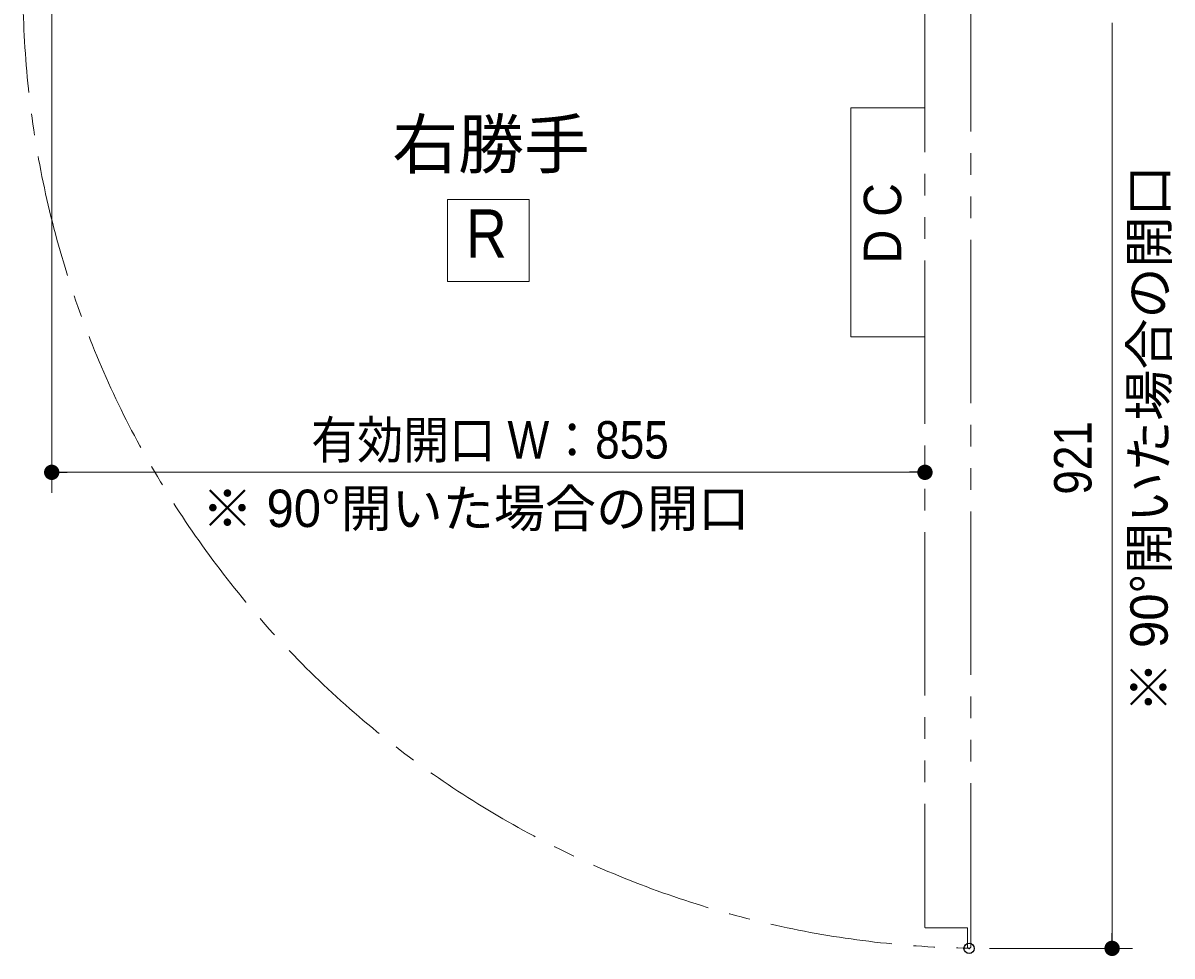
# Model space of a CAD drawing. Units: millimetres, scale not verified. Extents: x -6062 to 6062, y -3045 to 3045.
# Drawn here: x -3929 to -2804, y 1140 to 2053 of the extents above; entities that cross this region are included whole.
import ezdxf
from ezdxf.enums import TextEntityAlignment as Align

# ---------------------------------------------------------------- set-up
doc = ezdxf.new("R2010")
doc.units = ezdxf.units.MM
doc.header["$LTSCALE"] = 20
doc.header["$PDMODE"] = 32
doc.header["$PDSIZE"] = 10
doc.linetypes.add('USER3', pattern=[9.172222, 5.997222, -1.058333, 1.058333, -1.058333])
doc.linetypes.add('USER4', pattern=[13.3, 8, -1.06, 1.06, -1.06, 1.06, -1.06])
for name, color, linetype, lineweight in [('0-1_3一般', 7, 'Continuous', 15), ('0-2_2寸法-3', 7, 'Continuous', 15), ('0-3_2寸法-1', 7, 'Continuous', 15), ('0-4_0', 7, 'Continuous', 25)]:
    doc.layers.add(name, color=color, linetype=linetype, lineweight=lineweight)
doc.layers.add('0-5_Defpoints', color=7, linetype='Continuous')
doc.styles.add('ＭＳ Ｐゴシック', font='')
doc.styles.get('ＭＳ Ｐゴシック').set_extended_font_data('MS PGothic')

# ---------------------------------------------------------------- blocks, each defined once
blk = doc.blocks.new('_Dot')
at = {"layer": '0-4_0'}
blk.add_line((-10, 0), (-20, 0), dxfattribs=at)
for points in [[(0, 0), (-10, 0), (-9.92, 1.25)], [(0, 0), (-9.92, -1.25), (-10, 0)], [(0, 0), (-9.92, 1.25), (-9.69, 2.49)], [(0, 0), (-9.69, -2.49), (-9.92, -1.25)], [(0, 0), (-9.69, 2.49), (-9.3, 3.68)], [(0, 0), (-9.3, -3.68), (-9.69, -2.49)], [(0, 0), (-9.3, 3.68), (-8.76, 4.82)], [(0, 0), (-8.76, -4.82), (-9.3, -3.68)], [(0, 0), (-8.76, 4.82), (-8.09, 5.88)], [(0, 0), (-8.09, -5.88), (-8.76, -4.82)], [(0, 0), (-8.09, 5.88), (-7.29, 6.85)], [(0, 0), (-7.29, -6.85), (-8.09, -5.88)], [(0, 0), (-7.29, 6.85), (-6.37, 7.71)], [(0, 0), (-6.37, -7.71), (-7.29, -6.85)], [(0, 0), (-6.37, 7.71), (-5.36, 8.44)], [(0, 0), (-5.36, -8.44), (-6.37, -7.71)], [(0, 0), (-5.36, 8.44), (-4.26, 9.05)], [(0, 0), (-4.26, -9.05), (-5.36, -8.44)], [(0, 0), (-4.26, 9.05), (-3.09, 9.51)], [(0, 0), (-3.09, -9.51), (-4.26, -9.05)], [(0, 0), (-3.09, 9.51), (-1.87, 9.82)], [(0, 0), (-1.87, -9.82), (-3.09, -9.51)], [(0, 0), (-1.87, 9.82), (-0.63, 9.98)], [(0, 0), (-0.63, -9.98), (-1.87, -9.82)], [(0, 0), (-0.63, 9.98), (0.63, 9.98)], [(0, 0), (0.63, -9.98), (-0.63, -9.98)], [(0, 0), (0.63, 9.98), (1.87, 9.82)], [(0, 0), (1.87, 9.82), (3.09, 9.51)], [(0, 0), (3.09, 9.51), (4.26, 9.05)], [(0, 0), (4.26, 9.05), (5.36, 8.44)], [(0, 0), (5.36, 8.44), (6.37, 7.71)], [(0, 0), (6.37, 7.71), (7.29, 6.85)], [(0, 0), (7.29, 6.85), (8.09, 5.88)], [(0, 0), (8.09, 5.88), (8.76, 4.82)], [(0, 0), (8.76, 4.82), (9.3, 3.68)], [(0, 0), (9.3, 3.68), (9.69, 2.49)], [(0, 0), (9.69, 2.49), (9.92, 1.25)], [(0, 0), (9.92, 1.25), (10, 0)], [(0, 0), (1.87, -9.82), (0.63, -9.98)], [(0, 0), (3.09, -9.51), (1.87, -9.82)], [(0, 0), (4.26, -9.05), (3.09, -9.51)], [(0, 0), (5.36, -8.44), (4.26, -9.05)], [(0, 0), (6.37, -7.71), (5.36, -8.44)], [(0, 0), (7.29, -6.85), (6.37, -7.71)], [(0, 0), (8.09, -5.88), (7.29, -6.85)], [(0, 0), (8.76, -4.82), (8.09, -5.88)], [(0, 0), (9.3, -3.68), (8.76, -4.82)], [(0, 0), (9.69, -2.49), (9.3, -3.68)], [(0, 0), (9.92, -1.25), (9.69, -2.49)], [(0, 0), (10, 0), (9.92, -1.25)]]:
    blk.add_solid(points, dxfattribs=at)
blk = doc.blocks.new('グループ-28')
at = {"layer": '0-2_2寸法-3'}
blk.add_lwpolyline([(-34510, 37608), (-32910, 37608), (-32910, 36008), (-34510, 36008)], close=True, dxfattribs=at)
at = {"layer": '0-2_2寸法-3', "style": 'ＭＳ Ｐゴシック', "width": 0.9}
blk.add_text('R', height=943.3, dxfattribs=at).set_placement((-34149.7, 36191.7), align=Align.BOTTOM_LEFT)

msp = doc.modelspace()

# ---------------------------------------------------------------- linework, layer by layer
at = {"layer": '0-1_3一般', "linetype": 'USER4'}
for p, q in [((-3045.5, 2086.8), (-3045.5, 1168)), ((-3000.5, 1149.15), (-3000.5, 2086.8))]:
    msp.add_line(p, q, dxfattribs=at)
at = {"layer": '0-1_3一般'}
msp.add_lwpolyline([(-3045.5, 1970.23), (-3118, 1970.23), (-3118, 1746.23), (-3045.5, 1746.23)], dxfattribs=at)
at = {"layer": '0-1_3一般', "linetype": 'USER4'}
msp.add_lwpolyline([(-3044.9, 1167.4), (-3004, 1167.4), (-3004, 1149.15)], dxfattribs=at)
at = {"layer": '0-1_3一般', "linetype": 'USER3'}
msp.add_arc((-2986.5, 2089.4), 942.13, 179.04212, 269.07347, dxfattribs=at)
at = {"layer": '0-1_3一般', "linetype": 'USER4'}
for centre, radius, end in [((-3044.9, 1168), 0.6, 270), ((-3002.25, 1149.15), 1.75, 0)]:
    msp.add_arc(centre, radius, 180, end, dxfattribs=at)
at = {"layer": '0-3_2寸法-1'}
for p, q in [((-3900.5, 2133), (-3900.5, 1593.41)), ((-2862.3, 2053.39), (-2862.3, 1162.31)), ((-3045.5, 1633.41), (-3045.3, 1633.41)), ((-3060.51, 1613.41), (-3885.49, 1613.41)), ((-2982.3, 1147.3), (-2842.3, 1147.3))]:
    msp.add_line(p, q, dxfattribs=at)
at = {"layer": '0-5_Defpoints'}
for p in [(-3900.5, 1613.41), (-3045.5, 1613.41), (-3002.3, 1147.3), (-2862.3, 1147.3)]:
    msp.add_point(p, dxfattribs=at)

# ---------------------------------------------------------------- block references
at = {"layer": '0-2_2寸法-3', "xscale": 0.05, "yscale": 0.05}
msp.add_blockref('グループ-28', (-1787.5, 0), dxfattribs=at)
at = {"layer": '0-3_2寸法-1', "xscale": 0.7503418, "yscale": 0.7503418}
for p, rotation in [((-3900.5, 1613.41), 180), ((-2862.3, 1147.3), 270)]:
    msp.add_blockref('_Dot', p, dxfattribs=dict(at, rotation=rotation))
msp.add_blockref('_Dot', (-3045.5, 1613.41), dxfattribs=at)

# ---------------------------------------------------------------- texts
at = {"layer": '0-1_3一般', "style": 'ＭＳ Ｐゴシック', "width": 0.95}
msp.add_text('D C', height=36.66, rotation=90, dxfattribs=at).set_placement((-3057.78, 1818.06), align=Align.BOTTOM_LEFT)
at = {"layer": '0-2_2寸法-3', "style": 'ＭＳ Ｐゴシック'}
for s, height, p in [('右勝手', 47.21, (-3566.98, 1897.03)), ('※ 90°開いた場合の開口', 36.66, (-3753.48, 1548.83))]:
    msp.add_text(s, height=height, dxfattribs=at).set_placement(p, align=Align.BOTTOM_LEFT)
msp.add_text('※ 90°開いた場合の開口', height=36.66, rotation=90, dxfattribs=at).set_placement((-2796.82, 1378.09), align=Align.BOTTOM_LEFT)
at = {"layer": '0-2_2寸法-3', "style": 'ＭＳ Ｐゴシック', "width": 0.9}
msp.add_text('921', height=36.66, rotation=90, dxfattribs=at).set_placement((-2871.44, 1591.56), align=Align.BOTTOM_LEFT)
at = {"layer": '0-3_2寸法-1', "style": 'ＭＳ Ｐゴシック', "width": 0.9}
msp.add_text('有効開口 W：855', height=36.69, dxfattribs=at).set_placement((-3646.39, 1615.85), align=Align.BOTTOM_LEFT)

doc.saveas('drawing.dxf')
